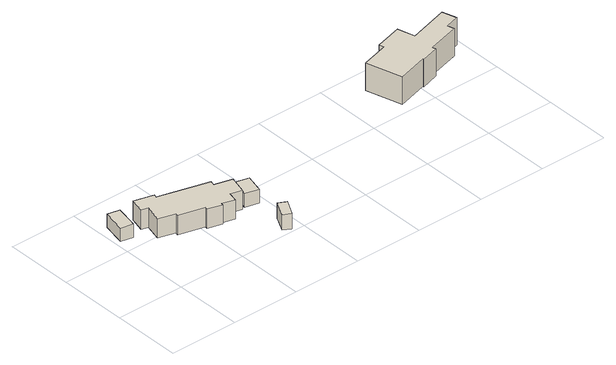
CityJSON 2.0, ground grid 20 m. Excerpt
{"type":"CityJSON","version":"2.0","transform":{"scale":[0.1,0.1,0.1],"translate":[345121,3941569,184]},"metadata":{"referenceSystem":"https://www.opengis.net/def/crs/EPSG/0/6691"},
"CityObjects":{
"building1":{"type":"Building","attributes":{"usage":"411","measuredHeight":5.5,"storeysAboveGround":1,"BuildingIDAttribute.prefecture":"14","BuildingIDAttribute.city":"14151","BuildingDetailAttribute.totalFloorArea":21.14,"BuildingDetailAttribute.buildingFootprintArea":21.14,"BuildingDetailAttribute.buildingStructureType":"601","BuildingDetailAttribute.buildingStructureOrgType":"1","BuildingDetailAttribute.orgUsage":"10","BuildingDetailAttribute.surveyYear":2015,"BuildingLandSlideRiskAttribute.description":"1","BuildingLandSlideRiskAttribute.areaType":"1"},"geometry":[{"type":"Solid","lod":"1","boundaries":[[[[0,1,2,3]],[[2,4,5,3]],[[1,6,4,2]],[[0,7,6,1]],[[3,5,7,0]],[[4,6,7,5]]]]}]},
"building2":{"type":"Building","attributes":{"usage":"411","measuredHeight":8.3,"storeysAboveGround":2,"BuildingIDAttribute.prefecture":"14","BuildingIDAttribute.city":"14151","BuildingDetailAttribute.totalFloorArea":372.61,"BuildingDetailAttribute.buildingFootprintArea":186.31,"BuildingDetailAttribute.buildingStructureType":"601","BuildingDetailAttribute.buildingStructureOrgType":"1","BuildingDetailAttribute.orgUsage":"10","BuildingDetailAttribute.surveyYear":2015,"BuildingLandSlideRiskAttribute.description":"1","BuildingLandSlideRiskAttribute.areaType":"1"},"geometry":[{"type":"Solid","lod":"1","boundaries":[[[[8,9,10,11,12,13,14,15,16,17,18,19,20,21,22,23,24,25]],[[24,26,27,25]],[[23,28,26,24]],[[22,29,28,23]],[[21,30,29,22]],[[20,31,30,21]],[[19,32,31,20]],[[18,33,32,19]],[[17,34,33,18]],[[16,35,34,17]],[[15,36,35,16]],[[14,37,36,15]],[[13,38,37,14]],[[12,39,38,13]],[[11,40,39,12]],[[10,41,40,11]],[[9,42,41,10]],[[8,43,42,9]],[[25,27,43,8]],[[26,28,29,30,31,32,33,34,35,36,37,38,39,40,41,42,43,27]]]]}]},
"building3":{"type":"Building","attributes":{"measuredHeight":11.2,"BuildingIDAttribute.prefecture":"14","BuildingIDAttribute.city":"14151","BuildingDetailAttribute.surveyYear":2015,"BuildingLandSlideRiskAttribute.description":"1","BuildingLandSlideRiskAttribute.areaType":"1"},"geometry":[{"type":"Solid","lod":"1","boundaries":[[[[44,45,46,47]],[[46,48,49,47]],[[45,50,48,46]],[[44,51,50,45]],[[47,49,51,44]],[[48,50,51,49]]]]}]},
"building4":{"type":"Building","attributes":{"usage":"411","measuredHeight":17.4,"storeysAboveGround":1,"BuildingIDAttribute.prefecture":"14","BuildingIDAttribute.city":"14151","BuildingDetailAttribute.totalFloorArea":18.86,"BuildingDetailAttribute.buildingFootprintArea":18.86,"BuildingDetailAttribute.buildingStructureType":"601","BuildingDetailAttribute.buildingStructureOrgType":"1","BuildingDetailAttribute.orgUsage":"10","BuildingDetailAttribute.surveyYear":2015,"BuildingLandSlideRiskAttribute.description":"1","BuildingLandSlideRiskAttribute.areaType":"1"},"geometry":[{"type":"Solid","lod":"1","boundaries":[[[[52,53,54,55]],[[54,56,57,55]],[[53,58,56,54]],[[52,59,58,53]],[[55,57,59,52]],[[56,58,59,57]]]]}]},
"building5":{"type":"Building","attributes":{"usage":"411","measuredHeight":16,"storeysAboveGround":2,"BuildingIDAttribute.prefecture":"14","BuildingIDAttribute.city":"14151","BuildingDetailAttribute.totalFloorArea":435.48,"BuildingDetailAttribute.buildingFootprintArea":217.74,"BuildingDetailAttribute.buildingStructureType":"601","BuildingDetailAttribute.buildingStructureOrgType":"1","BuildingDetailAttribute.orgUsage":"10","BuildingDetailAttribute.surveyYear":2015,"BuildingLandSlideRiskAttribute.description":"1","BuildingLandSlideRiskAttribute.areaType":"1"},"geometry":[{"type":"Solid","lod":"1","boundaries":[[[[60,61,62,63,64,65,66,67,68,69,70,71,72,73]],[[72,74,75,73]],[[71,76,74,72]],[[70,77,76,71]],[[69,78,77,70]],[[68,79,78,69]],[[67,80,79,68]],[[66,81,80,67]],[[65,82,81,66]],[[64,83,82,65]],[[63,84,83,64]],[[62,85,84,63]],[[61,86,85,62]],[[60,87,86,61]],[[73,75,87,60]],[[74,76,77,78,79,80,81,82,83,84,85,86,87,75]]]]}]}
},
"vertices":[
[17,297,16],[52,289,16],[38,221,16],[2,229,16],[38,221,56],[2,229,56],[52,289,56],[17,297,56],
[288,219,11],[285,206,11],[336,192,11],[322,141,11],[289,150,11],[282,122,11],[246,132,11],[245,126,11],[204,137,11],[206,145,11],[131,165,11],[133,172,11],[85,186,11],[98,235,11],[79,240,11],[90,283,11],[146,268,11],[143,259,11],[146,268,69],[143,259,69],[90,283,69],[79,240,69],[98,235,69],[85,186,69],[133,172,69],[131,165,69],[206,145,69],[204,137,69],[245,126,69],[246,132,69],[282,122,69],[289,150,69],[322,141,69],[336,192,69],[285,206,69],[288,219,69],
[370,68,2],[394,55,2],[369,9,2],[346,21,2],[369,9,48],[346,21,48],[394,55,48],[370,68,48],
[343,194,15],[382,184,15],[368,131,15],[329,141,15],[368,131,56],[329,141,56],[382,184,56],[343,194,56],
[1152,351,27],[1164,309,27],[1124,298,27],[1129,278,27],[1036,252,27],[1039,242,27],[987,227,27],[986,230,27],[897,205,27],[868,310,27],[947,332,27],[943,346,27],[1022,368,27],[1036,318,27],[1022,368,109],[1036,318,109],[943,346,109],[947,332,109],[868,310,109],[897,205,109],[986,230,109],[987,227,109],[1039,242,109],[1036,252,109],[1129,278,109],[1124,298,109],[1164,309,109],[1152,351,109]
]}
